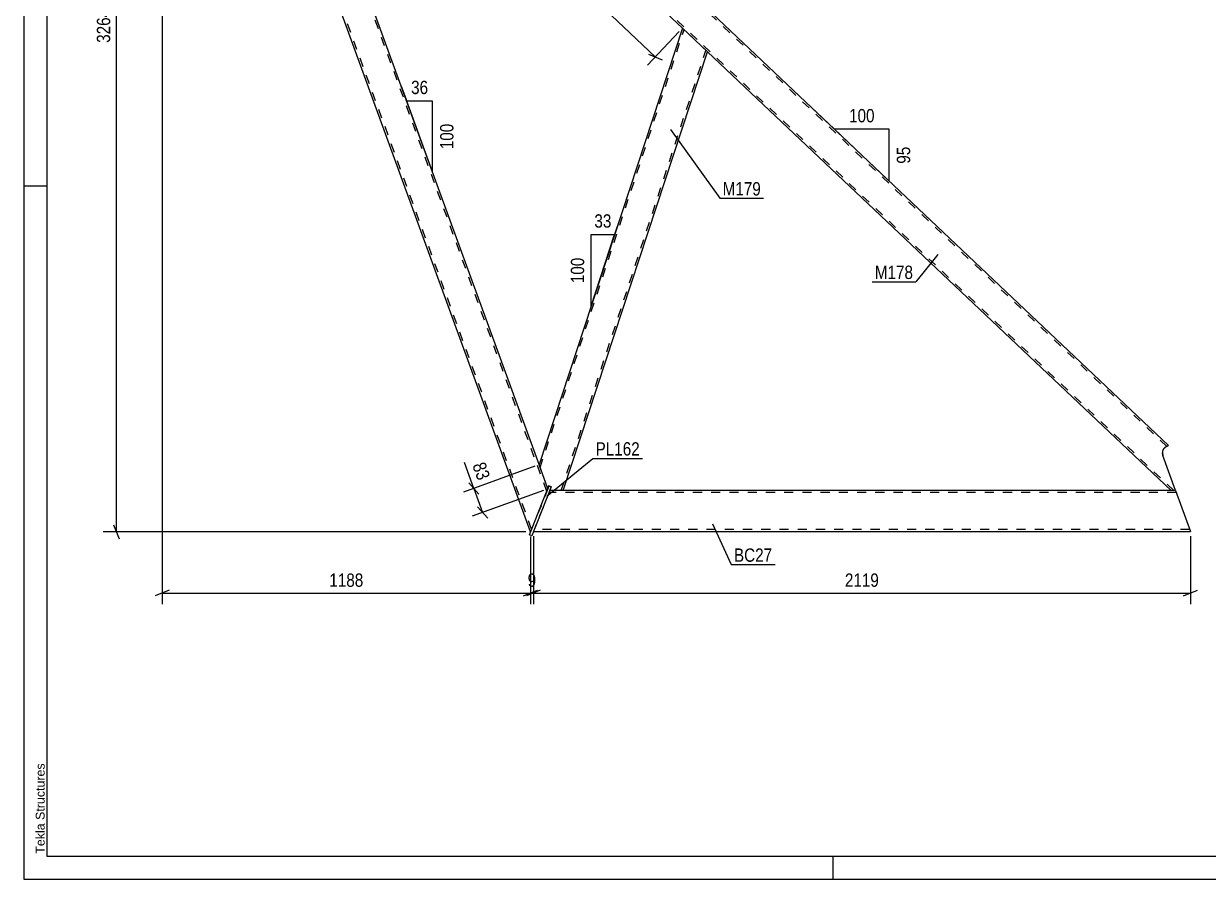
# Model space of a CAD drawing. Header units: millimetres. Extents: x 0 to 594, y 0 to 420.
# Drawn here: x 0 to 254.7, y 0 to 184 of the extents above; entities that cross this region are included whole.
import ezdxf

# ---------------------------------------------------------------- set-up
doc = ezdxf.new("R2010")
doc.units = ezdxf.units.MM
doc.linetypes.add('DXK_LINE_DOT2', pattern=[3.9198, 1.9599, -1.9599])
doc.styles.add('Arial', font='ARIAL.TTF', dxfattribs={"height": 0.2})
doc.styles.add('Arial Narrow', font='ARIALN.TTF', dxfattribs={"height": 0.2})

# ---------------------------------------------------------------- blocks, each defined once
blk = doc.blocks.new('Unknown-761571251-1162')
at = {"color": 5, "linetype": 'Continuous'}
for p, q in [((0, 420), (0, 0)), ((5, 415), (5, 5)), ((5, 149), (0, 149)), ((5, 5), (589, 5)), ((174, 0), (174, 5)), ((0, 0), (594, 0))]:
    blk.add_line(p, q, dxfattribs=at)
at = {"color": 174, "linetype": 'Continuous', "style": 'Arial'}
blk.add_text('Tekla Structures', height=1.9102, rotation=90, dxfattribs=at).set_placement((4.5, 5.5))
blk = doc.blocks.new('Part-761571251-5488 - 5487')
at = {"color": 2, "linetype": 'Continuous'}
for p, q in [((141.63, 182.99), (110.79, 89.15)), ((146.98, 177.93), (141.63, 182.99)), ((115.98, 83.59), (146.98, 177.93)), ((112.67, 83.97), (110.79, 89.15))]:
    blk.add_line(p, q, dxfattribs=at)
at = {"color": 7, "linetype": 'DXK_LINE_DOT2'}
for p, q in [((111.01, 88.54), (141.95, 182.69)), ((141.95, 182.69), (141.97, 182.66)), ((115.56, 83.59), (146.66, 178.23)), ((112.92, 84.59), (112.67, 83.97)), ((113.42, 84.39), (112.92, 84.59)), ((113.1, 83.59), (113.42, 84.39)), ((115.98, 83.59), (113.1, 83.59))]:
    blk.add_line(p, q, dxfattribs=at)
blk = doc.blocks.new('Part-761571251-5489 - 5487')
at = {"color": 7, "linetype": 'DXK_LINE_DOT2'}
for p, q in [((113.1, 83.59), (109.56, 74.79)), ((247.75, 83.19), (112.94, 83.19)), ((247.76, 83.16), (247.75, 83.19)), ((247.8, 83.08), (247.79, 83.1)), ((250.66, 75.19), (109.72, 75.19))]:
    blk.add_line(p, q, dxfattribs=at)
at = {"color": 2, "linetype": 'Continuous'}
for p, q in [((247.61, 83.59), (113.1, 83.59)), ((247.61, 83.59), (250.81, 74.79)), ((109.56, 74.79), (250.81, 74.79))]:
    blk.add_line(p, q, dxfattribs=at)
blk = doc.blocks.new('Part-761571251-5490 - 5487')
at = {"color": 2, "linetype": 'Continuous'}
for p, q in [((108.7, 74.08), (112.92, 84.59)), ((113.42, 84.39), (109.2, 73.88)), ((112.92, 84.59), (113.42, 84.39)), ((109.2, 73.88), (108.7, 74.08))]:
    blk.add_line(p, q, dxfattribs=at)
blk = doc.blocks.new('Part-761571251-5491 - 5487')
at = {"color": 2, "linetype": 'Continuous'}
for p, q in [((108.95, 74.7), (29.76, 292.29)), ((29.76, 292.29), (39.28, 285.63)), ((110.79, 89.15), (42.48, 276.84))]:
    blk.add_line(p, q, dxfattribs=at)
at = {"color": 7, "linetype": 'DXK_LINE_DOT2'}
for p, q in [((109.18, 75.26), (30.33, 291.89)), ((30.33, 291.89), (30.37, 291.86)), ((112.45, 83.41), (38.71, 286.03)), ((39.28, 285.63), (42.48, 276.84)), ((112.67, 83.97), (110.79, 89.15)), ((112.67, 83.97), (108.95, 74.7))]:
    blk.add_line(p, q, dxfattribs=at)
blk = doc.blocks.new('Part-761571251-5492 - 5487')
at = {"color": 2, "linetype": 'Continuous'}
for p, q in [((42.48, 276.84), (39.28, 285.63)), ((39.28, 285.63), (42.89, 285.63)), ((42.89, 285.63), (143.93, 189.99)), ((141.63, 182.99), (42.48, 276.84)), ((246.13, 93.26), (149.28, 184.93)), ((246.64, 83.59), (146.98, 177.93)), ((244.87, 91.1), (244.78, 91.72)), ((245.3, 92.83), (245.37, 92.87)), ((245.83, 93.15), (245.37, 92.87)), ((245.83, 93.15), (246.13, 93.26)), ((247.61, 83.59), (244.87, 91.1))]:
    blk.add_line(p, q, dxfattribs=at)
at = {"color": 7, "linetype": 'DXK_LINE_DOT2'}
for p, q in [((245.73, 93.09), (42.31, 285.63)), ((247.23, 83.59), (42.17, 277.68)), ((149.28, 184.93), (143.93, 189.99)), ((146.98, 177.93), (141.63, 182.99)), ((244.78, 91.72), (244.87, 91.1)), ((244.87, 91.1), (244.78, 91.72)), ((244.78, 91.72), (244.87, 91.1)), ((245.37, 92.87), (245.3, 92.83)), ((245.3, 92.83), (245.37, 92.87)), ((245.37, 92.87), (245.3, 92.83)), ((245.88, 93.17), (245.83, 93.15)), ((247.61, 83.59), (246.64, 83.59)), ((247.58, 83.59), (247.61, 83.59))]:
    blk.add_line(p, q, dxfattribs=at)
at = {"color": 2, "linetype": 'Continuous'}
blk.add_arc((246.38, 91.65), 1.6, 132.5, 177.5, dxfattribs=at)
at = {"color": 7, "linetype": 'DXK_LINE_DOT2'}
blk.add_arc((246.38, 91.65), 1.6, 132.5, 177.5, dxfattribs=at)
blk.add_arc((246.38, 91.65), 1.6, 132.5, 177.5, dxfattribs=at)
blk.add_arc((246.38, 91.65), 1.6, 132.5, 177.5, dxfattribs=at)
blk = doc.blocks.new('AngleDimension-761571251-7296 - 5487')
at = {"color": 7, "linetype": 'Continuous'}
for p, q in [((165.54, 169.54), (174.29, 161.25)), ((186.06, 161.25), (174.29, 161.25)), ((186.06, 150.12), (174.29, 161.25)), ((186.06, 150.12), (186.06, 161.25))]:
    blk.add_line(p, q, dxfattribs=at)
at = {"color": 0}
for points in [[(183.52, 162.15), (183.52, 166.35), (176.83, 166.35), (176.83, 162.15)], [(191.16, 158.11), (186.96, 158.11), (186.96, 153.26), (191.16, 153.26)]]:
    blk.add_wipeout(points, dxfattribs=at)
at = {"color": 3, "style": 'Arial Narrow'}
blk.add_text('100', height=2.863, dxfattribs=at).set_placement((177.43, 162.75))
blk.add_text('95', height=2.863, rotation=90.0002, dxfattribs=at).set_placement((190.56, 153.86))
blk = doc.blocks.new('StraightDimension-761571251-5992 - 5487')
at = {"color": 7, "linetype": 'Continuous'}
for p, q in [((108.95, 73.7), (108.95, 59.14)), ((109.56, 73.79), (109.56, 59.14)), ((107.45, 60.94), (110.45, 62.14)), ((111.06, 62.14), (108.06, 60.94)), ((108.95, 61.54), (109.56, 61.54))]:
    blk.add_line(p, q, dxfattribs=at)
at = {"color": 0}
blk.add_wipeout([(110.77, 62.29), (110.77, 66.49), (107.74, 66.49), (107.74, 62.29)], dxfattribs=at)
at = {"color": 3, "style": 'Arial Narrow'}
blk.add_text('9', height=2.86, dxfattribs=at).set_placement((108.34, 62.89))
blk = doc.blocks.new('AngleDimension-761571251-7282 - 5487')
at = {"color": 7, "linetype": 'Continuous'}
for p, q in [((81.17, 170.53), (82.33, 167.33)), ((87.88, 167.33), (82.33, 167.33)), ((87.88, 152.1), (82.33, 167.33)), ((87.88, 152.1), (87.88, 167.33))]:
    blk.add_line(p, q, dxfattribs=at)
at = {"color": 0}
for points in [[(87.53, 168.23), (87.53, 172.43), (82.68, 172.43), (82.68, 168.23)], [(92.97, 163.06), (88.77, 163.06), (88.77, 156.37), (92.97, 156.37)]]:
    blk.add_wipeout(points, dxfattribs=at)
at = {"color": 3, "style": 'Arial Narrow'}
blk.add_text('36', height=2.863, dxfattribs=at).set_placement((83.28, 168.83))
blk.add_text('100', height=2.863, rotation=90.0002, dxfattribs=at).set_placement((92.38, 156.97))
blk = doc.blocks.new('StraightDimension-761571251-5991 - 5487')
at = {"color": 7, "linetype": 'Continuous'}
for p, q in [((109.56, 73.79), (109.56, 59.14)), ((250.81, 73.79), (250.81, 59.14)), ((111.06, 62.14), (108.06, 60.94)), ((109.56, 61.54), (250.81, 61.54)), ((249.31, 60.94), (252.31, 62.14))]:
    blk.add_line(p, q, dxfattribs=at)
at = {"color": 0}
blk.add_wipeout([(184.44, 62.29), (184.44, 66.49), (175.93, 66.49), (175.93, 62.29)], dxfattribs=at)
at = {"color": 3, "style": 'Arial Narrow'}
blk.add_text('2119', height=2.863, dxfattribs=at).set_placement((176.53, 62.89))
blk = doc.blocks.new('StraightDimension-761571251-5652 - 5487')
at = {"color": 7, "linetype": 'Continuous'}
for p, q in [((20.54, 290.79), (19.34, 293.79)), ((119.74, 292.29), (17.09, 292.29)), ((19.94, 74.7), (19.94, 292.29)), ((107.95, 74.7), (17.09, 74.7)), ((19.34, 76.2), (20.54, 73.2))]:
    blk.add_line(p, q, dxfattribs=at)
at = {"color": 0}
blk.add_wipeout([(19.19, 187.75), (14.99, 187.75), (14.99, 179.24), (19.19, 179.24)], dxfattribs=at)
at = {"color": 3, "style": 'Arial Narrow'}
blk.add_text('3264', height=2.863, rotation=90.0002, dxfattribs=at).set_placement((18.59, 179.84))
blk = doc.blocks.new('StraightDimension-761571251-5993 - 5487')
at = {"color": 7, "linetype": 'Continuous'}
for p, q in [((29.76, 291.29), (29.76, 59.14)), ((108.95, 73.7), (108.95, 59.14)), ((31.26, 62.14), (28.26, 60.94)), ((29.76, 61.54), (108.95, 61.54)), ((107.45, 60.94), (110.45, 62.14))]:
    blk.add_line(p, q, dxfattribs=at)
at = {"color": 0}
blk.add_wipeout([(73.61, 62.29), (73.61, 66.49), (65.1, 66.49), (65.1, 62.29)], dxfattribs=at)
at = {"color": 3, "style": 'Arial Narrow'}
blk.add_text('1188', height=2.863, dxfattribs=at).set_placement((65.7, 62.89))
blk = doc.blocks.new('StraightDimension-761571251-7210 - 5487')
at = {"color": 7, "linetype": 'Continuous'}
for p, q in [((41.79, 276.11), (34.98, 268.92)), ((38.13, 270.06), (35.13, 271.25)), ((36.63, 270.66), (135.78, 176.82)), ((140.94, 182.27), (134.13, 175.07)), ((134.28, 177.41), (137.28, 176.22))]:
    blk.add_line(p, q, dxfattribs=at)
at = {"color": 0}
blk.add_wipeout([(89.81, 221.36), (92.7, 224.41), (86.52, 230.26), (83.63, 227.21)], dxfattribs=at)
at = {"color": 3, "style": 'Arial Narrow'}
blk.add_text('2048', height=2.863, rotation=-43.4245, dxfattribs=at).set_placement((84.48, 227.23))
blk = doc.blocks.new('StraightDimension-761571251-7237 - 5487')
at = {"color": 7, "linetype": 'Continuous'}
for p, q in [((109.85, 88.81), (94.52, 83.23)), ((95.7, 85.25), (97.85, 82.84)), ((96.78, 84.05), (98.66, 78.87)), ((111.73, 83.63), (96.41, 78.05)), ((99.74, 77.66), (97.59, 80.07))]:
    blk.add_line(p, q, dxfattribs=at)
at = {"color": 0}
blk.add_wipeout([(97.3, 84.8), (101.25, 86.23), (99.59, 90.8), (95.64, 89.36)], dxfattribs=at)
at = {"color": 7, "linetype": 'Continuous'}
blk.add_line((96.78, 84.05), (94.76, 89.6), dxfattribs=at)
blk.add_line((96.78, 84.05), (94.76, 89.6), dxfattribs=at)
at = {"color": 3, "style": 'Arial Narrow'}
blk.add_text('83', height=2.863, rotation=-69.9983, dxfattribs=at).set_placement((96.41, 89))
blk = doc.blocks.new('AngleDimension-761571251-7311 - 5487')
at = {"color": 7, "linetype": 'Continuous'}
for p, q in [((128.15, 141.99), (127.04, 138.61)), ((121.98, 138.61), (127.04, 138.61)), ((121.98, 123.22), (127.04, 138.61)), ((121.98, 123.22), (121.98, 138.61))]:
    blk.add_line(p, q, dxfattribs=at)
at = {"color": 0}
for points in [[(126.94, 139.51), (126.94, 143.71), (122.08, 143.71), (122.08, 139.51)], [(121.08, 134.25), (116.88, 134.25), (116.88, 127.57), (121.08, 127.57)]]:
    blk.add_wipeout(points, dxfattribs=at)
at = {"color": 3, "style": 'Arial Narrow'}
blk.add_text('33', height=2.863, dxfattribs=at).set_placement((122.68, 140.11))
blk.add_text('100', height=2.863, rotation=90.0002, dxfattribs=at).set_placement((120.48, 128.17))
blk = doc.blocks.new('Mark-761571251-5515 - 5487')
at = {"color": 0}
blk.add_wipeout([(158.47, 147.03), (158.47, 150.03), (150.25, 150.03), (150.25, 147.03)], dxfattribs=at)
blk.add_wipeout([(158.47, 147.03), (158.47, 150.03), (150.25, 150.03), (150.25, 147.03)], dxfattribs=at)
at = {"color": 30, "linetype": 'Continuous'}
for p, q in [((139.04, 161.23), (149.65, 146.43)), ((149.65, 146.43), (159.07, 146.43))]:
    blk.add_line(p, q, dxfattribs=at)
at = {"color": 3, "style": 'Arial Narrow'}
blk.add_text('M179', height=2.863, dxfattribs=at).set_placement((150.25, 147.03))
blk = doc.blocks.new('Mark-761571251-5518 - 5487')
at = {"color": 0}
blk.add_wipeout([(160.91, 68.27), (160.91, 71.27), (152.68, 71.27), (152.68, 68.27)], dxfattribs=at)
blk.add_wipeout([(160.91, 68.27), (160.91, 71.27), (152.68, 71.27), (152.68, 68.27)], dxfattribs=at)
at = {"color": 30, "linetype": 'Continuous'}
for p, q in [((148.04, 76.46), (152.08, 67.67)), ((152.08, 67.67), (161.51, 67.67))]:
    blk.add_line(p, q, dxfattribs=at)
at = {"color": 3, "style": 'Arial Narrow'}
blk.add_text('BC27', height=2.863, dxfattribs=at).set_placement((152.68, 68.27))
blk = doc.blocks.new('Mark-761571251-5521 - 5487')
at = {"color": 0}
blk.add_wipeout([(132.44, 91.11), (132.44, 94.11), (122.94, 94.11), (122.94, 91.11)], dxfattribs=at)
blk.add_wipeout([(132.44, 91.11), (132.44, 94.11), (122.94, 94.11), (122.94, 91.11)], dxfattribs=at)
at = {"color": 30, "linetype": 'Continuous'}
for p, q in [((112.43, 82.36), (122.34, 90.51)), ((122.34, 90.51), (133.04, 90.51))]:
    blk.add_line(p, q, dxfattribs=at)
at = {"color": 3, "style": 'Arial Narrow'}
blk.add_text('PL162', height=2.863, dxfattribs=at).set_placement((122.94, 91.11))
blk = doc.blocks.new('Mark-761571251-5527 - 5487')
at = {"color": 0}
blk.add_wipeout([(191.18, 129.07), (191.18, 132.07), (182.96, 132.07), (182.96, 129.07)], dxfattribs=at)
blk.add_wipeout([(191.18, 129.07), (191.18, 132.07), (182.96, 132.07), (182.96, 129.07)], dxfattribs=at)
at = {"color": 30, "linetype": 'Continuous'}
for p in [(196.53, 134.36), (182.36, 128.47)]:
    blk.add_line(p, (191.78, 128.47), dxfattribs=at)
at = {"color": 3, "style": 'Arial Narrow'}
blk.add_text('M178', height=2.863, dxfattribs=at).set_placement((182.96, 129.07))

msp = doc.modelspace()

# ---------------------------------------------------------------- block references
for name in ['Unknown-761571251-1162', 'Part-761571251-5491 - 5487', 'Part-761571251-5492 - 5487', 'Part-761571251-5488 - 5487', 'Part-761571251-5490 - 5487', 'Part-761571251-5489 - 5487']:
    msp.add_blockref(name, (0, 0))

# ---------------------------------------------------------------- next in the draw order: block references
for name in ['AngleDimension-761571251-7282 - 5487', 'AngleDimension-761571251-7296 - 5487', 'Mark-761571251-5515 - 5487', 'Mark-761571251-5527 - 5487', 'StraightDimension-761571251-5992 - 5487']:
    msp.add_blockref(name, (0, 0))

# ---------------------------------------------------------------- next in the draw order: block references
msp.add_blockref('StraightDimension-761571251-5991 - 5487', (0, 0))

# ---------------------------------------------------------------- next in the draw order: block references
for name in ['StraightDimension-761571251-5652 - 5487', 'Mark-761571251-5518 - 5487']:
    msp.add_blockref(name, (0, 0))

# ---------------------------------------------------------------- next in the draw order: block references
for name in ['StraightDimension-761571251-5993 - 5487', 'AngleDimension-761571251-7311 - 5487']:
    msp.add_blockref(name, (0, 0))

# ---------------------------------------------------------------- next in the draw order: block references
for name in ['StraightDimension-761571251-7210 - 5487', 'StraightDimension-761571251-7237 - 5487']:
    msp.add_blockref(name, (0, 0))

# ---------------------------------------------------------------- next in the draw order: block references
msp.add_blockref('Mark-761571251-5521 - 5487', (0, 0))

doc.saveas('drawing.dxf')
